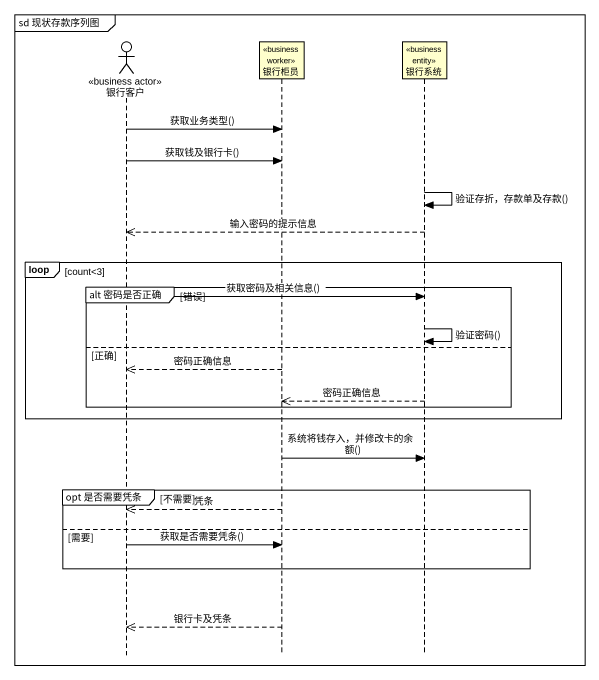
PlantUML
@startuml
mainframe sd 现状存款序列图
hide footbox
actor 银行客户 <<business actor>>
participant 银行柜员 <<business worker>>
participant 银行系统 <<business entity>>

银行客户 -> 银行柜员 : 获取业务类型()
银行客户 -> 银行柜员 : 获取钱及银行卡()
银行系统 -> 银行系统 : 验证存折，存款单及存款()
银行系统 -->> 银行客户 : 输入密码的提示信息
loop count<3
  group alt 密码是否正确 [错误]
    银行客户 -> 银行系统 : 获取密码及相关信息()
    银行系统 -> 银行系统 : 验证密码()
  else 正确
    银行柜员 -->> 银行客户 : 密码正确信息
    银行系统 -->> 银行柜员 : 密码正确信息
  end
end
银行柜员 -> 银行系统 : 系统将钱存入，并修改卡的余额()
group opt 是否需要凭条 [不需要]
  银行柜员 -->> 银行客户 : 凭条
else 需要
  银行客户 -> 银行柜员 : 获取是否需要凭条()
end
银行柜员 -->> 银行客户 : 银行卡及凭条
@enduml
